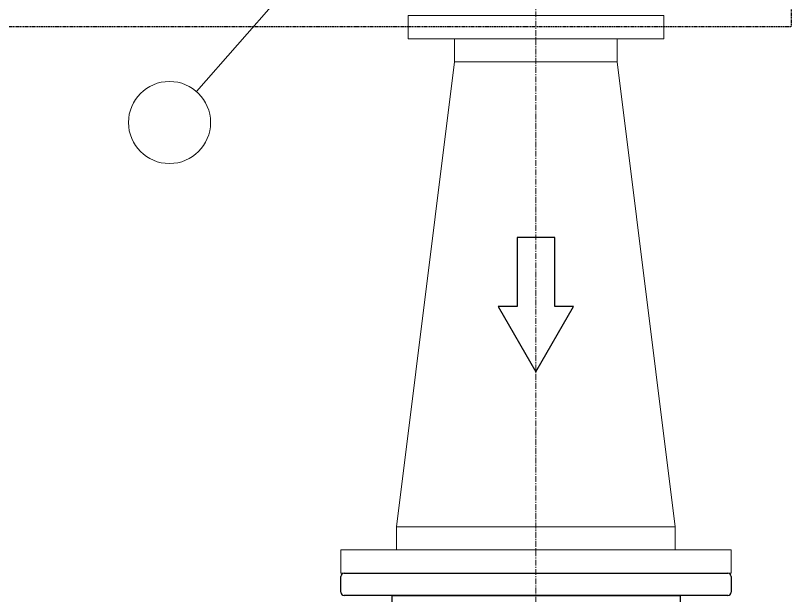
# Model space of a CAD drawing. Header units: inches. Extents: x 0 to 235202, y 0 to 361577.
# Drawn here: x 141312 to 142983, y 306778 to 308026 of the extents above; entities that cross this region are included whole.
import ezdxf

# ---------------------------------------------------------------- set-up
doc = ezdxf.new("R2010")
doc.units = ezdxf.units.IN
doc.header["$MEASUREMENT"] = 0
doc.linetypes.add('CENTER', pattern=[2, 1.25, -0.25, 0.25, -0.25])
doc.linetypes.add('HIDDEN', pattern=[0.375, 0.25, -0.125])
doc.layers.add('.5', color=8, linetype='Continuous', lineweight=0)
doc.layers.add('DIM', color=251, linetype='Continuous', lineweight=0)
doc.layers.add('PIPE', color=3, linetype='Continuous')

msp = doc.modelspace()

# ---------------------------------------------------------------- linework, layer by layer
at = {"layer": '.5', "color": 8, "linetype": 'CENTER', "ltscale": 10}
msp.add_line((142432.6, 323494.6), (142432.6, 300165.4), dxfattribs=at)
at = {"color": 8}
for p, q in [((142473.1, 307547.9), (142392.1, 307547.9)), ((142392.1, 307547.9), (142392.1, 307399.5)), ((142473.1, 307399.5), (142473.1, 307547.9)), ((142392.1, 307399.5), (142351.6, 307399.5)), ((142351.6, 307399.5), (142432.6, 307258.9)), ((142432.6, 307258.9), (142513.6, 307399.5)), ((142513.6, 307399.5), (142473.1, 307399.5))]:
    msp.add_line(p, q, dxfattribs=at)
at = {"color": 8, "lineweight": -3, "ltscale": 5}
for p, q in [((142012.6, 306785), (142012.6, 306818.5)), ((142019.8, 306825.8), (142845.4, 306825.8)), ((142852.6, 306818.5), (142852.6, 306785)), ((142845.4, 306777.8), (142019.8, 306777.8))]:
    msp.add_line(p, q, dxfattribs=at)
for centre, start, end in [((142019.8, 306818.5), 90, 180), ((142845.4, 306818.5), 0, 90), ((142019.8, 306785), 180, 270), ((142845.4, 306785), 270, 0)]:
    msp.add_arc(centre, 7.24, start, end, dxfattribs=at)
at = {"layer": 'DIM', "color": 8, "linetype": 'HIDDEN', "lineweight": 25, "ltscale": 10}
for p, q in [((142982.6, 308002), (142982.6, 309349.5)), ((139982.6, 308002), (142982.6, 308002))]:
    msp.add_line(p, q, dxfattribs=at)
at = {"layer": 'DIM', "color": 8, "linetype": 'Continuous'}
msp.add_line((142432.6, 308695.9), (141702.1, 307862), dxfattribs=at)
at = {"layer": 'DIM', "color": 8, "linetype": 'Continuous', "ltscale": 10}
for p, q in [((142707.6, 308025.8), (142157.6, 308025.8)), ((142157.6, 308025.8), (142157.6, 307975.8)), ((142707.6, 307975.8), (142707.6, 308025.8)), ((142157.6, 307975.8), (142707.6, 307975.8)), ((142257.6, 307925.8), (142257.6, 307975.8)), ((142257.6, 307975.8), (142607.6, 307975.8)), ((142607.6, 307975.8), (142607.6, 307925.8)), ((142132.6, 306925.8), (142257.6, 307925.8)), ((142607.6, 307925.8), (142257.6, 307925.8)), ((142732.6, 306925.8), (142607.6, 307925.8)), ((142132.6, 306875.8), (142132.6, 306925.8)), ((142732.6, 306925.8), (142132.6, 306925.8)), ((142732.6, 306875.8), (142732.6, 306925.8)), ((142852.6, 306875.8), (142012.6, 306875.8)), ((142012.6, 306875.8), (142012.6, 306825.8)), ((142732.6, 306875.8), (142132.6, 306875.8)), ((142852.6, 306825.8), (142852.6, 306875.8)), ((142012.6, 306825.8), (142852.6, 306825.8))]:
    msp.add_line(p, q, dxfattribs=at)
at = {"layer": 'DIM', "color": 8, "linetype": 'Continuous'}
msp.add_circle((141643.9, 307795.6), 88.3, dxfattribs=at)
at = {"layer": 'PIPE', "color": 8}
for p, q in [((142122.5, 306777.8), (142122.5, 306597.9)), ((142122.5, 306777.8), (142742.7, 306777.8)), ((142742.7, 306777.8), (142742.7, 306597.9))]:
    msp.add_line(p, q, dxfattribs=at)

doc.saveas('drawing.dxf')
